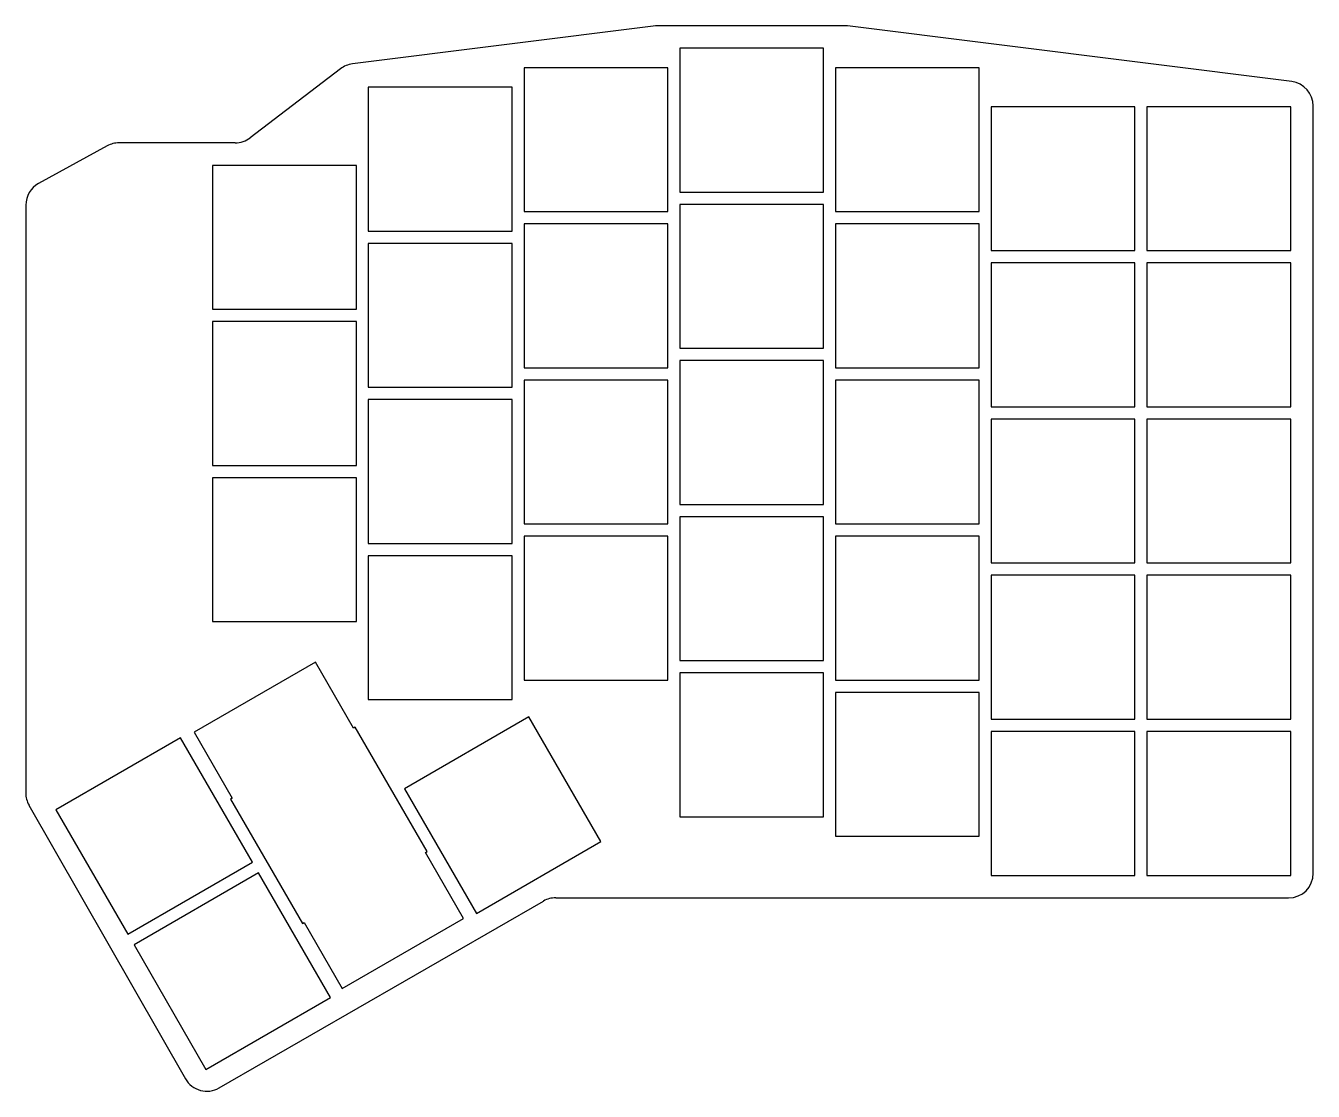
# Model space of a CAD drawing. Header units: millimetres. Extents: x 204 to 362, y -154 to -24.
import ezdxf

# ---------------------------------------------------------------- set-up
doc = ezdxf.new("R2010")
doc.units = ezdxf.units.MM

msp = doc.modelspace()

# ---------------------------------------------------------------- linework, layer by layer
for p, q in [((281.29, -24.2), (244.28, -28.84)), ((304.34, -24.18), (281.66, -24.18)), ((358.9, -31), (304.71, -24.2)), ((301.77, -26.93), (284.23, -26.93)), ((284.23, -26.93), (284.23, -44.48)), ((301.77, -44.48), (301.77, -26.93)), ((242.83, -29.44), (231.81, -37.85)), ((282.77, -29.31), (265.23, -29.31)), ((265.23, -29.31), (265.23, -46.86)), ((282.77, -46.86), (282.77, -29.31)), ((320.77, -29.31), (303.23, -29.31)), ((303.23, -29.31), (303.23, -46.86)), ((320.77, -46.86), (320.77, -29.31)), ((263.77, -31.69), (246.22, -31.69)), ((246.22, -31.69), (246.22, -49.24)), ((263.77, -49.24), (263.77, -31.69)), ((339.77, -34.08), (322.23, -34.08)), ((322.23, -34.08), (322.23, -51.62)), ((339.77, -51.62), (339.77, -34.08)), ((358.77, -34.08), (341.23, -34.08)), ((341.23, -34.08), (341.23, -51.62)), ((358.77, -51.62), (358.77, -34.08)), ((361.52, -127.58), (361.52, -33.97)), ((214.37, -38.84), (205.99, -43.43)), ((229.99, -38.47), (215.81, -38.47)), ((244.78, -41.22), (227.22, -41.22)), ((227.22, -41.22), (227.22, -58.77)), ((244.78, -58.77), (244.78, -41.22)), ((284.23, -44.48), (301.77, -44.48)), ((204.43, -46.06), (204.43, -117.78)), ((265.23, -46.86), (282.77, -46.86)), ((301.77, -45.98), (284.23, -45.98)), ((284.23, -45.98), (284.23, -63.53)), ((301.77, -63.53), (301.77, -45.98)), ((303.23, -46.86), (320.77, -46.86)), ((282.77, -48.36), (265.23, -48.36)), ((265.23, -48.36), (265.23, -65.91)), ((282.77, -65.91), (282.77, -48.36)), ((320.77, -48.36), (303.23, -48.36)), ((303.23, -48.36), (303.23, -65.91)), ((320.77, -65.91), (320.77, -48.36)), ((246.22, -49.24), (263.77, -49.24)), ((263.77, -50.74), (246.22, -50.74)), ((246.22, -50.74), (246.22, -68.29)), ((263.77, -68.29), (263.77, -50.74)), ((322.23, -51.62), (339.77, -51.62)), ((341.23, -51.62), (358.77, -51.62)), ((339.77, -53.12), (322.23, -53.12)), ((322.23, -53.12), (322.23, -70.67)), ((339.77, -70.67), (339.77, -53.12)), ((358.77, -53.12), (341.23, -53.12)), ((341.23, -53.12), (341.23, -70.67)), ((358.77, -70.67), (358.77, -53.12)), ((227.22, -58.77), (244.78, -58.77)), ((244.78, -60.27), (227.22, -60.27)), ((227.22, -60.27), (227.22, -77.82)), ((244.78, -77.82), (244.78, -60.27)), ((284.23, -63.53), (301.77, -63.53)), ((265.23, -65.91), (282.77, -65.91)), ((301.77, -65.03), (284.23, -65.03)), ((284.23, -65.03), (284.23, -82.58)), ((301.77, -82.58), (301.77, -65.03)), ((303.23, -65.91), (320.77, -65.91)), ((282.77, -67.41), (265.23, -67.41)), ((265.23, -67.41), (265.23, -84.96)), ((282.77, -84.96), (282.77, -67.41)), ((320.77, -67.41), (303.23, -67.41)), ((303.23, -67.41), (303.23, -84.96)), ((320.77, -84.96), (320.77, -67.41)), ((246.22, -68.29), (263.77, -68.29)), ((263.77, -69.79), (246.22, -69.79)), ((246.22, -69.79), (246.22, -87.34)), ((263.77, -87.34), (263.77, -69.79)), ((322.23, -70.67), (339.77, -70.67)), ((341.23, -70.67), (358.77, -70.67)), ((339.77, -72.17), (322.23, -72.17)), ((322.23, -72.17), (322.23, -89.72)), ((339.77, -89.72), (339.77, -72.17)), ((358.77, -72.17), (341.23, -72.17)), ((341.23, -72.17), (341.23, -89.72)), ((358.77, -89.72), (358.77, -72.17)), ((227.22, -77.82), (244.78, -77.82)), ((244.78, -79.32), (227.22, -79.32)), ((227.22, -79.32), (227.22, -96.87)), ((244.78, -96.87), (244.78, -79.32)), ((284.23, -82.58), (301.77, -82.58)), ((301.77, -84.08), (284.23, -84.08)), ((284.23, -84.08), (284.23, -101.63)), ((301.77, -101.63), (301.77, -84.08)), ((265.23, -84.96), (282.77, -84.96)), ((303.23, -84.96), (320.77, -84.96)), ((246.22, -87.34), (263.77, -87.34)), ((282.77, -86.46), (265.23, -86.46)), ((265.23, -86.46), (265.23, -104.01)), ((282.77, -104.01), (282.77, -86.46)), ((320.77, -86.46), (303.23, -86.46)), ((303.23, -86.46), (303.23, -104.01)), ((320.77, -104.01), (320.77, -86.46)), ((263.77, -88.84), (246.22, -88.84)), ((246.22, -88.84), (246.22, -106.39)), ((263.77, -106.39), (263.77, -88.84)), ((322.23, -89.72), (339.77, -89.72)), ((341.23, -89.72), (358.77, -89.72)), ((339.77, -91.22), (322.23, -91.22)), ((322.23, -91.22), (322.23, -108.78)), ((339.77, -108.78), (339.77, -91.22)), ((358.77, -91.22), (341.23, -91.22)), ((341.23, -91.22), (341.23, -108.78)), ((358.77, -108.78), (358.77, -91.22)), ((227.22, -96.87), (244.78, -96.87)), ((239.78, -101.82), (224.97, -110.37)), ((244.42, -109.86), (239.78, -101.82)), ((284.23, -101.63), (301.77, -101.63)), ((301.77, -103.13), (284.23, -103.13)), ((284.23, -103.13), (284.23, -120.68)), ((301.77, -120.68), (301.77, -103.13)), ((265.23, -104.01), (282.77, -104.01)), ((303.23, -104.01), (320.77, -104.01)), ((246.22, -106.39), (263.77, -106.39)), ((320.77, -105.51), (303.23, -105.51)), ((303.23, -105.51), (303.23, -123.06)), ((320.77, -123.06), (320.77, -105.51)), ((244.61, -109.74), (244.42, -109.86)), ((253.39, -124.94), (244.61, -109.74)), ((265.83, -108.49), (250.63, -117.27)), ((274.61, -123.69), (265.83, -108.49)), ((322.23, -108.78), (339.77, -108.78)), ((341.23, -108.78), (358.77, -108.78)), ((223.31, -111.04), (208.11, -119.82)), ((232.09, -126.24), (223.31, -111.04)), ((224.97, -110.37), (229.61, -118.41)), ((339.77, -110.28), (322.23, -110.28)), ((322.23, -110.28), (322.23, -127.83)), ((339.77, -127.83), (339.77, -110.28)), ((358.77, -110.28), (341.23, -110.28)), ((341.23, -110.28), (341.23, -127.83)), ((358.77, -127.83), (358.77, -110.28)), ((250.63, -117.27), (259.41, -132.47)), ((204.82, -119.27), (223.91, -152.66)), ((229.61, -118.41), (229.42, -118.52)), ((229.42, -118.52), (238.19, -133.72)), ((208.11, -119.82), (216.89, -135.02)), ((284.23, -120.68), (301.77, -120.68)), ((259.41, -132.47), (274.61, -123.69)), ((303.23, -123.06), (320.77, -123.06)), ((253.2, -125.05), (253.39, -124.94)), ((257.83, -133.09), (253.2, -125.05)), ((216.89, -135.02), (232.09, -126.24)), ((232.84, -127.54), (217.64, -136.32)), ((241.61, -142.74), (232.84, -127.54)), ((322.23, -127.83), (339.77, -127.83)), ((341.23, -127.83), (358.77, -127.83)), ((228.01, -153.77), (267.61, -130.98)), ((269.1, -130.57), (358.52, -130.57)), ((243.02, -141.64), (257.83, -133.09)), ((238.19, -133.72), (238.39, -133.6)), ((238.39, -133.6), (243.02, -141.64)), ((217.64, -136.32), (226.41, -151.52)), ((226.41, -151.52), (241.61, -142.74))]:
    msp.add_line(p, q)
for centre, start, end in [((281.66, -27.18), 90, 97.1436), ((304.34, -27.18), 82.8564, 90), ((244.65, -31.82), 97.1436, 127.3627), ((358.52, -33.97), 0, 82.8564), ((215.81, -41.47), 90, 118.6822), ((229.99, -35.47), 270, 307.3627), ((207.43, -46.06), 118.6822, 180), ((207.43, -117.78), 180, 209.7572), ((358.52, -127.58), 270, 0), ((269.1, -133.57), 90, 119.9322), ((226.52, -151.17), 209.7572, 299.9322)]:
    msp.add_arc(centre, 3, start, end)

doc.saveas('drawing.dxf')
